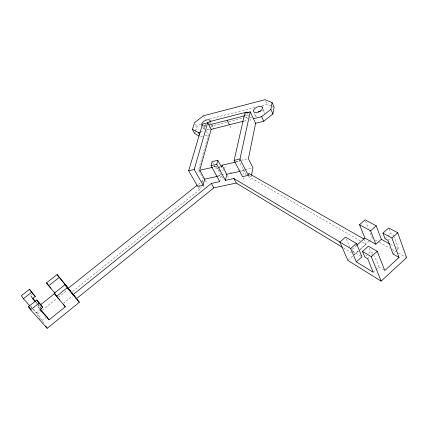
<?xml version="1.0" encoding="UTF-8"?>
<svg xmlns="http://www.w3.org/2000/svg" width="428" height="428" viewBox="0 0 428 428"><rect width="100%" height="100%" fill="white"/><g stroke="black" fill="none" stroke-linecap="round" stroke-linejoin="round"><path stroke-width="0.32" stroke-dasharray="2.14 1.6" d="M360.157 240.846L250.985 177.904L251.348 176.004M242.863 174.822L243.751 170.531L244.848 171.157M246.057 175.063L239.065 161.324L239.348 160.04M224.684 168.579L225.396 165.599M219.746 181.606L221.217 175.517L218.045 176.218M219.537 168.049L219.981 166.262M217.729 168.076L215.851 168.504L216.359 166.492L213.165 167.22M72.621 291.511L200.684 188.753L201.187 186.886M202.364 182.521L203.37 178.781L198.469 170.044L208.329 135.013L206.029 130.668M194.745 133.632L195.307 131.797M195.494 131.182L196.8 126.902L200.448 124.083M373.173 272.229L375.559 270.052M376.035 269.613L378.898 266.997L374.495 255.907M393.07 254.045L395.873 251.482M396.344 251.054L398.682 248.914L394.375 237.053M367.673 258.726L369.621 256.966M371.568 255.206L373.516 253.44L370.6 251.739L368.872 247.427M387.971 240.359L389.881 238.637M392.744 236.047L393.696 235.181L390.711 233.581L389.116 229.215M365.747 256.115L366.716 255.243M368.658 253.488L370.6 251.739M385.007 238.733L387.383 236.582M387.859 236.154L390.711 233.581M358.225 251.081L354.368 254.537L352.19 249.369M360.151 249.358L365.935 244.174L363.837 238.968M348.322 259.962L358.621 250.728M359.113 250.289L368.92 241.494M369.412 241.055L372.355 238.417L369.444 230.976M352.126 249.428L356.075 245.902M41.923 320.599L45.866 317.426M63.467 303.27L72.567 295.951M198.191 184.388L200.7 182.381M201.203 181.98L203.214 180.375M43.907 323.3L37.68 313.858L41.842 310.53M42.361 310.113L57.962 297.631M58.486 297.214L67.324 290.141M39.558 309.053L37.766 306.378L39.595 304.918M40.376 319.4L36.177 313.007L39.569 310.295M32.18 298.07L30.479 295.534L32.271 294.122M206.537 130.273L210.095 127.507M210.603 127.111L212.128 125.923L228.22 121.846M204.868 128.47L203.707 126.276L206.264 124.297M209.533 119.059L254.719 107.385M261.824 105.55L266.986 104.218L271.732 106.171M203.707 126.276L206.285 125.618M245.886 115.528L248.903 114.763M228.862 121.68L244.313 117.764M244.955 117.598L248.818 116.619M200.935 131.947L204.119 131.145M244.201 121.06L247.416 120.252M202.615 136.436L200.711 136.907L200.133 135.826M205.156 135.804L208.329 135.013M213.224 166.679L216.429 165.952M235.496 161.602L240.659 160.425M241.301 160.281L248.401 158.665M235.903 162.046L239.065 161.324M218.355 167.936L220.233 167.509M218.799 171.029L224.395 169.777M217.718 175.598L225.545 173.864M230.109 172.853L231.414 172.564M238.589 170.97L244.458 169.67M245.11 169.525L252.285 167.936M240.493 171.254L243.751 170.531M272.326 106.417L274.107 107.15M249.979 117.149L251.728 117.935M390.593 244.431L393.482 246.036M396.371 247.635L398.682 248.914M375.254 240.044L378.737 241.997M379.32 242.323L389.769 248.186M392.091 249.487L396.151 251.766M398.473 253.071L406.6 257.629M362.468 242.178L365.935 244.174M352.849 251.332L360.804 256.115M378.898 266.997L383.702 269.886M343.529 247.973L351.516 252.809M30.639 305.993L32.838 308.449M33.282 308.941L37.68 313.858M30.447 306.609L36.177 313.007M35.947 302.452L36.803 303.42M37.231 303.901L40.655 307.78M37.766 306.378L39.494 308.337M30.479 295.534L32.186 297.465M36.022 301.81L37.3 303.259M37.723 303.741L40.815 307.721M198.811 185.479L200.684 188.753M198.26 187.501L200.133 190.786M203.102 185.222L204.343 187.421M205.333 180.263L207.173 183.548M216.359 166.492L223.609 179.963M212.432 162.175L215.851 168.504M195.377 124.243L196.8 126.902M202.695 126.774L204.119 129.459M227.386 175.4L229.162 178.749M203.428 115.79L205.381 119.524M210.416 122.622L210.983 123.724M211.272 124.275L213.823 129.197M243.067 177.791L244.821 181.199M248.561 175.967L250.583 179.963M249.54 175.052L250.985 177.904M229.954 125.896L231.618 129.224M245.067 113.805L247.791 119.519M246.662 112.072L248.55 116.052M249.882 118.872L250.952 121.124M254.446 113.564L255.495 115.817M263.29 109.258L264.574 112.093M265.724 101.393L266.986 104.218M346.305 238.894L349.869 247.304M365.56 221.057L368.471 228.493M209.897 122.456A4.772 2.37 -27.9 0 1 209.265 123.259M205.124 125.65A4.772 2.37 -27.9 0 1 203.091 125.811M261.754 110.879A4.927 2.536 -25.3 0 1 264.29 113.591M256.399 116.823A4.927 2.536 -25.3 0 1 256.399 113.511M212.325 124.725A4.745 2.386 -27.9 0 1 210.672 128.363M209.656 129.042A4.745 2.386 -27.9 0 1 206.323 130.155M204.621 129.887A4.745 2.386 -27.9 0 1 205.798 125.837"/><path stroke-width="0.64" d="M251.471 175.373L252.932 167.792L248.401 158.665L255.602 123.264L263.755 121.236L272.909 113.966L274.107 107.15L272.09 102.586L264.964 99.703L203.428 115.79L194.521 122.643L192.423 129.358L194.745 133.632L199.084 136.013M272.909 113.966L270.865 109.381L272.09 102.586M255.602 123.264L250.236 111.836L244.795 113.233L234.111 160.366L242.483 176.657L248.272 175.4L248.679 173.34L363.837 238.968M248.272 175.4L239.974 159.023L250.236 111.836M340.758 242.526L233.881 178.53L225.369 180.381L226.792 174.287L221.977 165.213L235.266 162.191M221.977 165.213L221.485 167.225L217.788 160.291L212.122 161.602L211.063 165.641L219.746 181.606L211.379 183.43L73.135 294.566M225.369 180.381L216.761 164.336L217.788 160.291M203.102 185.222L204.723 179.172L199.742 170.274L211.165 129.374L207.703 122.74L202.54 124.061L188.662 170.767L197.634 186.41L203.102 185.222L194.205 169.499L207.703 122.74M339.885 242.088L347.836 260.401L381.134 281.116L406.6 257.629L397.73 232.773L388.661 227.969L382.905 233.137L385.007 238.733L387.971 240.359L393.07 254.045L399.03 257.426L384.767 270.528L377.25 251.316L368.38 246.196L362.511 251.471L364.774 256.993L367.673 258.726L373.173 272.229L356.326 261.861L350.687 248.556L339.885 242.088L345.54 237.091L356.417 243.446L361.944 256.8L356.326 261.861M381.134 281.116L371.317 256.688L377.25 251.316M399.03 257.426L391.92 238.032L397.73 232.773M375.843 244.27L381.348 239.306L376.207 225.791L365.079 219.815L359.536 224.716L364.87 238.043L375.843 244.27L370.595 230.799L359.536 224.716M350.687 248.556L356.417 243.446M370.595 230.799L376.207 225.791M356.535 245.49L364.87 238.043M63.349 304.196L65.265 306.796L49.043 319.877L39.916 309.588L42.688 307.374L40.516 304.19L36.824 299.996L28.494 306.609L30.591 309.845L47.203 328.297L79.341 302.286L73.632 294.978M342.389 247.282L236.251 183.04L213.834 187.849L76.51 298.658L64.976 284.7L54.169 293.308L65.265 306.796M68.234 288.285L197.148 185.222M40.446 304.864L55.175 293.121L54.351 292.147M56.437 296.395L67.314 287.702L79.341 302.286M40.542 309.519L41.511 308.749M30.591 309.845L38.985 303.168L36.824 299.996M253.472 118.727L261.652 116.667L270.865 109.381M29.564 305.624L23.39 298.739L21.4 295.673L29.537 289.275L35.224 296.433L32.523 298.578L35.519 301.965M54.87 293.148L48.653 285.808L59.283 277.392L73.579 295.138M23.39 298.739L31.581 292.281L29.537 289.275M48.653 285.808L46.502 282.881L57.063 274.546L68.887 288.895M207.799 123.109L209.843 121.525L246.662 112.072L248.406 112.848M262.514 107.556A4.949 2.515 -25.4 0 1 256.233 112.532A4.949 2.515 -25.4 0 1 255.125 108.257A4.949 2.515 -25.4 0 1 262.514 107.556L262.669 107.519M208.864 124.96L244.597 115.86M192.423 129.358L198.389 132.589L200.299 132.108M211.165 129.374L243.559 121.226M188.662 170.767L194.205 169.499M211.063 165.641L216.761 164.336M234.111 160.366L239.974 159.023M199.742 170.274L212.523 167.369M204.723 179.172L217.408 176.363M226.792 174.287L239.841 171.398M382.905 233.137L391.92 238.032M381.348 239.306L389.437 243.794M362.511 251.471L371.317 256.688M28.494 306.609L30.725 309.091M39.927 308.823L46.85 316.634L49.043 319.877M38.985 303.168L42.688 307.374M32.608 297.952L35.594 301.328M31.581 292.281L35.224 296.433M54.169 293.308L57.518 297.257M58.775 298.739L59.615 299.728M46.502 282.881L48.567 285.321M49.809 286.781L51.044 288.247M69.491 289.81L70.326 290.826M69.689 289.927L70.492 290.954M71.583 292.345L72.503 293.528M57.063 274.546L59.283 277.392M64.976 284.7L67.314 287.702M45.737 326.077L47.203 328.297M211.379 183.43L213.834 187.849M198.389 132.589L199.55 134.75M233.881 178.53L236.251 183.04M227.161 120.3L229.403 124.783M261.652 116.667L263.755 121.236M202.342 125.581A4.772 2.37 -27.9 0 1 205.103 120.568A4.772 2.37 -27.9 0 1 210.255 121.675M258.266 112.04A4.927 2.536 -25.3 0 1 260.604 111.082"/></g></svg>
